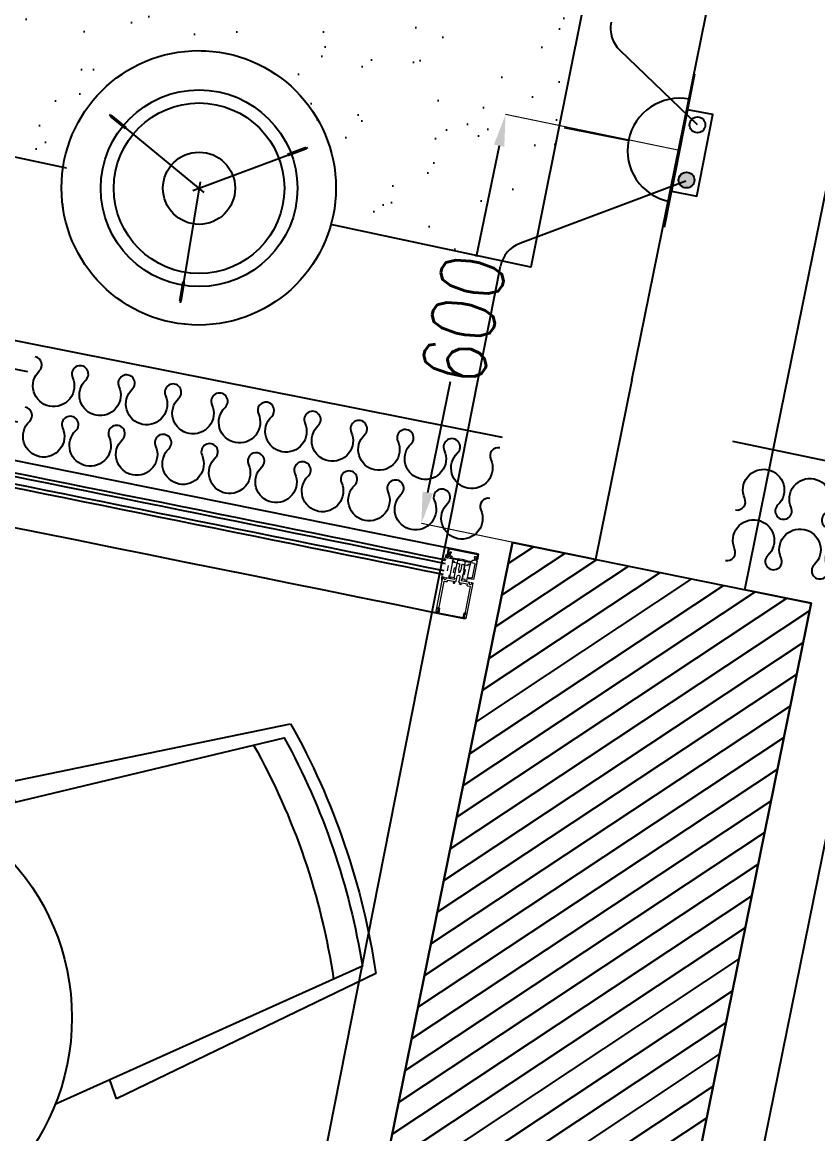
# Model space of a CAD drawing. Extents: x -678889171 to 586587, y -792238163 to 335485.
# Drawn here: x 60003 to 61307, y 21717 to 23540 of the extents above; entities that cross this region are included whole.
import ezdxf
from ezdxf.xclip import XClip

# ---------------------------------------------------------------- set-up
doc = ezdxf.new("R2010")
doc.units = 0
doc.header["$MEASUREMENT"] = 0
doc.header["$XCLIPFRAME"] = 2
doc.set_wipeout_variables(frame=1)
doc.layers.get('0').update_dxf_attribs({"color": 8})
doc.layers.get('Defpoints').update_dxf_attribs({"color": 252})
for name, color, linetype in [('1', 8, 'Continuous'), ('9TH-FURN$0$A-SITE-PATT', 252, 'Continuous'), ('9TH-FURN$0$XR-A-TYP-7-8-9-10$0$I-CLNG', 252, 'Continuous'), ('9TH-FURN$0$XR-A-TYP-7-8-9-10$0$TYPICAL TYPES$0$I-CLNG', 252, 'Continuous'), ('E-POW-BLOCK', 4, 'Continuous'), ('XR-A-9TH-FLOOR$0$A-SITE-PATT', 252, 'Continuous'), ('XR-A-9TH-FLOOR$0$A-WALL', 252, 'Continuous'), ('XR-A-col-910$0$A-COLS', 252, 'Continuous'), ('XR-A-col-910$0$A-COLS-PATT', 252, 'Continuous'), ('XR-A-TYP 00(OUTER)$0$A-GLAZ', 252, 'Continuous'), ('XR-A-TYP 00(OUTER)$0$A-SITE-PATT', 252, 'Continuous'), ('XR-A-TYP-4TH TO 10TH (OUTER)$0$A-DIM-IN', 252, 'Continuous'), ('XR-A-TYP.furn$0$A-SITE-PATT', 252, 'Continuous'), ('XR-A-TYP.furn$0$XR-A-TYP-2-3-5-6-7-9$0$I-CLNG', 252, 'Continuous'), ('XR-A-TYP.furn$0$XR-A-TYP-2-3-5-6-7-9$0$I-EQPM', 252, 'Continuous'), ('XR-A-TYP.furn$0$XR-A-TYP-2-3-5-6-7-9$0$I-FURN', 252, 'Continuous'), ('XR-A-TYP.furn$0$XR-A-TYP-2-3-5-6-7-9$0$I-FURN-CHAR', 252, 'Continuous'), ('XR-A-TYP.furn$0$XR-A-TYP-2-3-5-6-7-9$0$I-FURN-FLOR', 252, 'Continuous'), ('XR-A-TYP.furn$0$XR-A-TYP-2-3-5-6-7-9$0$I-FURN-PATT', 252, 'Continuous'), ('XR-A-TYP.furn$0$XR-A-TYP-2-3-5-6-7-9$0$I-WIPEOUT', 252, 'Continuous'), ('XR-A-TYP.furn$0$XR-A-TYP-2-3-5-6-7-9$0$XREF_3BR$0$I-FURN', 252, 'Continuous'), ('XR-Typ27 7th to11Th$0$XR-A-TYP-2-3-5-6-7-9$0$A-WALL', 252, 'Continuous')]:
    doc.layers.add(name, color=color, linetype=linetype)
doc.layers.add('XR-A-col-910$0$MOD-COL', color=252, linetype='Continuous', lineweight=50)
doc.layers.add('XR-A-TYP 00(OUTER)$0$Main entrance$0$A-ELEV-GLAZ', color=252, linetype='Continuous', lineweight=20)
doc.styles.add('Work$0$E-M.MODUL', font='romans.shx', dxfattribs={"width": 0.8})
doc.dimstyles.new('Work$0$S-DIM', dxfattribs={"dimscale": 500, "dimtxt": 0.2065, "dimasz": 0.104, "dimexe": 0, "dimexo": 0, "dimgap": 0, "dimtad": 0, "dimdec": 0, "dimzin": 0, "dimdsep": 46, "dimtxsty": 'Work$0$E-M.MODUL', "dimcen": 0.25, "dimclrd": 5, "dimclre": 5, "dimclrt": 1, "dimadec": 0, "dimazin": 0, "dimtfac": 1, "dimtdec": 0, "dimtofl": 0, "dimtmove": 0, "dimatfit": 3, "dimfxl": 1, "dimtolj": 1, "dimtzin": 0, "dimlwe": 13, "dimarcsym": 0})

# ---------------------------------------------------------------- blocks, each defined once
blk = doc.blocks.new('SO1')
at = {"layer": 'E-POW-BLOCK'}
h = blk.add_hatch(color=3, dxfattribs=at)
h.dxf.hatch_style = 1
edge = h.paths.add_edge_path()
edge.add_arc((-0.1064, -0.0481), 0.0303, 0, 360)
at = {"layer": 'E-POW-BLOCK', "color": 3}
for p, q in [((0, 0.2), (0, 0.45)), ((-0.3, 0), (0.3, 0))]:
    blk.add_line(p, q, dxfattribs=at)
blk.add_lwpolyline([(0.1593, 0), (-0.1593, 0), (-0.1593, -0.0988), (0.1593, -0.0988)], close=True, dxfattribs=at)
for centre in [(-0.1064, -0.0481), (0.1096, -0.0481)]:
    blk.add_circle(centre, 0.0303, dxfattribs=at)
blk.add_arc((0, 0), 0.2, 0, 180, dxfattribs=at)
blk = doc.blocks.new('*D3252')
at = {"layer": '1', "color": 5, "lineweight": 13, "transparency": 16777216}
for p, q in [((61080.9, 23329.3), (60795.5, 23388)), ((60942.9, 22658.6), (60657.5, 22717.4))]:
    blk.add_line(p, q, dxfattribs=at)
at = {"layer": '1', "color": 5, "lineweight": -2, "transparency": 16777216}
for p, q in [((60785, 23337.1), (60747.5, 23154.8)), ((60668, 22768.3), (60705.5, 22950.6))]:
    blk.add_line(p, q, dxfattribs=at)
at = {"layer": '1', "color": 5, "transparency": 16777216}
for points in [[(60776.5, 23338.9), (60793.5, 23335.4), (60795.5, 23388)], [(60659.5, 22770.1), (60676.4, 22766.6), (60657.5, 22717.4)]]:
    blk.add_solid(points, dxfattribs=at)
at = {"layer": 'Defpoints', "color": 0, "transparency": 16777216}
for p in [(61080.9, 23329.3), (60657.5, 22717.4), (60942.9, 22658.6)]:
    blk.add_point(p, dxfattribs=at)
at = {"layer": '1', "color": 1, "transparency": 16777216, "insert": (60726.5, 23052.7), "char_height": 103.25, "attachment_point": 5, "rotation": 78.3715, "style": 'Work$0$E-M.MODUL'}
blk.add_mtext('\\A1;600', dxfattribs=at)
blk = doc.blocks.new('9TH-FURN$0$XR-A-TYP-7-8-9-10$0$XREF_1BR$0$05BDRAPE')
for points in [[(-500, 0, 0.608416), (-485.7, 27.6, -0.608416), (-450, 96.6, -0.608416), (-414.3, 27.7, 1.932003), (-385.7, 27.7, -0.608416), (-350, 96.6, -0.608416), (-314.3, 27.7, 1.932003), (-285.7, 27.7, -0.608416), (-250, 96.6, -0.608416), (-214.3, 27.7, 1.932003), (-185.7, 27.7, -0.608416), (-150, 96.6, -0.608416), (-114.3, 27.7, 1.932003), (-85.7, 27.7, -0.608416), (-50, 96.6, -0.608416), (-14.3, 27.7, 0.608436), (0, 0, -0.608416)], [(0, 0, 0.608416), (14.3, 27.7, -0.608416), (50, 96.6, -0.608416), (85.7, 27.7, 1.932003), (114.3, 27.7, -0.608416), (150, 96.6, -0.608416), (185.7, 27.7, 1.932003), (214.3, 27.7, -0.608416), (250, 96.6, -0.608416), (285.7, 27.7, 1.932003), (314.3, 27.7, -0.608416), (350, 96.6, -0.608416), (385.7, 27.7, 1.932003), (414.3, 27.7, -0.608416), (450, 96.6, -0.608416), (485.7, 27.7, 0.608436), (500, 0, -0.608416)]]:
    blk.add_lwpolyline(points, format="xyb")
blk = doc.blocks.new('9TH-FURN$0$XR-A-TYP-7-8-9-10$0$XREF_1BR$0$GUEST T1')
blk.add_line((-974.1, -13.6), (-1214.4, -13.6))
for centre, start, end in [((-1258, 72.1), 296.9731, 333.1823), ((-1258, -99.3), 26.8177, 63.0269)]:
    blk.add_arc(centre, 96.2, start, end)
at = {"xscale": -0.9651072330830278, "yscale": 0.9651072330830278, "zscale": 0.9651072330830278}
blk.add_blockref('9TH-FURN$0$XR-A-TYP-7-8-9-10$0$XREF_1BR$0$05BDRAPE', (-482.6, -46.6), dxfattribs=at)
blk = doc.blocks.new('9TH-FURN$0$XR-A-TYP-7-8-9-10$0$XREF_1BR$0$GS-1')
at = {"color": 8, "xscale": -0.8044866682359963, "yscale": 0.8044866682359963, "zscale": 0.8044866682359963, "rotation": 90}
for p in [(-31.1, 38.2), (53.3, 38.2)]:
    blk.add_blockref('9TH-FURN$0$XR-A-TYP-7-8-9-10$0$XREF_1BR$0$GUEST T1', p, dxfattribs=at)
blk = doc.blocks.new('*U1548')
at = {"layer": 'XR-A-col-910$0$A-COLS-PATT'}
h = blk.add_hatch(dxfattribs=at)
h.set_pattern_fill('ANSI31', color=256, scale=300)
h.set_pattern_definition([(45, (0, -1000), (-26.516504, 26.516504), [])])
h.paths.add_polyline_path([(-15833.5, 85098.8), (-15333.5, 85098.8), (-15333.5, 83798.8), (-15833.5, 83798.8)])
at = {"layer": 'XR-A-col-910$0$A-COLS'}
blk.add_lwpolyline([(-15833.5, 85098.8), (-15333.5, 85098.8), (-15333.5, 83798.8), (-15833.5, 83798.8)], close=True, dxfattribs=at)
blk = doc.blocks.new('XR-A-col-910')
at = {"layer": 'XR-A-col-910$0$MOD-COL', "rotation": 348.5236005268782}
blk.add_blockref('*U1548', (62192.4, -77383.5), dxfattribs=at)
blk = doc.blocks.new('XR-A-TYP 00(OUTER)$0$m')
at = {"layer": 'XR-A-TYP 00(OUTER)$0$Main entrance$0$A-ELEV-GLAZ'}
for p, q in [((12664.2, 190975.7, 0), (12663.8, 190966.3, 0)), ((12664.2, 190975.7, 0), (12663.8, 190966.3, 0)), ((12714.1, 190973.9, 0), (12664.2, 190975.7, 0)), ((12665.3, 190964.8, 0), (12664.4, 190964.8, 0)), ((12665.3, 190964.8, 0), (12664.4, 190964.8, 0)), ((12664.9, 190966.7, 0), (12665.2, 190974.4, 0)), ((12665.5, 190966.6, 0), (12664.9, 190966.7, 0)), ((12665.1, 190965, 0), (12665.5, 190965, 0)), ((12665.2, 190974.4, 0), (12713, 190972.7, 0)), ((12668, 190970.6, 0), (12665.7, 190966.8, 0)), ((12668, 190964.7, 0), (12668.1, 190967.5, 0)), ((12668.1, 190967.5, 0), (12669.5, 190969.7, 0)), ((12708.4, 190968.3, 0), (12709.6, 190966, 0)), ((12709.6, 190966, 0), (12709.5, 190963.2, 0)), ((12712, 190965.1, 0), (12709.9, 190969.1, 0)), ((12712.8, 190965, 0), (12712.1, 190965, 0)), ((12713, 190972.7, 0), (12712.8, 190965, 0)), ((12713.8, 190964.5, 0), (12714.1, 190973.9, 0)), ((12663.8, 190964.2, 0), (12662.7, 190933.4, 0)), ((12663.8, 190964.2, 0), (12663.6, 190960.2, 0)), ((12664.9, 190936.7, 0), (12665.7, 190958.5, 0)), ((12667, 190959.7, 0), (12683.8, 190959.1, 0)), ((12670.4, 190964.6, 0), (12668, 190964.7, 0)), ((12671.6, 190961.6, 0), (12671.6, 190963.3, 0)), ((12681.8, 190961.3, 0), (12671.6, 190961.6, 0)), ((12674, 190955.5, 0), (12673.1, 190929, 0)), ((12673.7, 190959.4, 0), (12673.6, 190954.2, 0)), ((12676.6, 190954.1, 0), (12676.7, 190955.4, 0)), ((12681.8, 190953.9, 0), (12676.6, 190954.1, 0)), ((12681.8, 190953.9, 0), (12680.9, 190929.2, 0)), ((12681.5, 190945.9, 0), (12681.8, 190953.9, 0)), ((12682.3, 190961.8, 0), (12681.8, 190961.3, 0)), ((12681.8, 190953.9, 0), (12682, 190959.2, 0)), ((12682.6, 190953.8, 0), (12681.8, 190953.9, 0)), ((12683.1, 190953.8, 0), (12681.8, 190953.9, 0)), ((12683.3, 190959.1, 0), (12682, 190959.2, 0)), ((12688.4, 190961.6, 0), (12682.3, 190961.8, 0)), ((12683, 190954.1, 0), (12682.6, 190953.8, 0)), ((12683.3, 190953.8, 0), (12683, 190954.1, 0)), ((12684.8, 190953.8, 0), (12683.3, 190953.8, 0)), ((12683.8, 190959.1, 0), (12684.1, 190958.8, 0)), ((12684.1, 190958.8, 0), (12684.5, 190959.1, 0)), ((12684.5, 190959.1, 0), (12692.7, 190958.8, 0)), ((12685.1, 190954.1, 0), (12684.8, 190953.8, 0)), ((12685.4, 190953.7, 0), (12685.1, 190954.1, 0)), ((12686.3, 190953.7, 0), (12685.4, 190953.7, 0)), ((12685.8, 190959, 0), (12685.9, 190961.7, 0)), ((12686, 190944.6, 0), (12686.3, 190953.7, 0)), ((12688.7, 190961.2, 0), (12688.4, 190961.6, 0)), ((12689, 190961.6, 0), (12688.7, 190961.2, 0)), ((12695, 190961.3, 0), (12689, 190961.6, 0)), ((12690.5, 190953.6, 0), (12690.2, 190944.5, 0)), ((12691.4, 190953.5, 0), (12690.5, 190953.6, 0)), ((12691.4, 190958.8, 0), (12691.5, 190961.5, 0)), ((12691.7, 190953.8, 0), (12691.4, 190953.5, 0)), ((12692, 190953.5, 0), (12691.7, 190953.8, 0)), ((12693.5, 190953.4, 0), (12692, 190953.5, 0)), ((12692.7, 190958.8, 0), (12693, 190958.4, 0)), ((12693, 190958.4, 0), (12693.3, 190958.8, 0)), ((12693.3, 190958.8, 0), (12708.1, 190958.2, 0)), ((12693.9, 190953.8, 0), (12693.5, 190953.4, 0)), ((12695, 190953.4, 0), (12693.7, 190953.4, 0)), ((12695.2, 190958.7, 0), (12693.9, 190958.7, 0)), ((12694.2, 190953.4, 0), (12693.9, 190953.8, 0)), ((12694.1, 190928.8, 0), (12695, 190953.4, 0)), ((12695, 190953.4, 0), (12694.2, 190953.4, 0)), ((12694.7, 190945.5, 0), (12695, 190953.4, 0)), ((12695.5, 190960.8, 0), (12695, 190961.3, 0)), ((12695.2, 190958.7, 0), (12695, 190953.4, 0)), ((12695, 190953.4, 0), (12700.2, 190953.2, 0)), ((12705.7, 190960.4, 0), (12695.5, 190960.8, 0)), ((12700.2, 190953.2, 0), (12700.2, 190954.5, 0)), ((12702.9, 190954.4, 0), (12701.9, 190928, 0)), ((12703.4, 190958.4, 0), (12703.2, 190953.1, 0)), ((12705.8, 190962, 0), (12705.7, 190960.4, 0)), ((12709.5, 190963.2, 0), (12707.1, 190963.3, 0)), ((12707.4, 190937.8, 0), (12707.7, 190946.9, 0)), ((12707.8, 190960.1, 0), (12707.9, 190960.4, 0)), ((12708.9, 190961.4, 0), (12710.8, 190961.3, 0)), ((12711.4, 190958.1, 0), (12713.1, 190958, 0)), ((12711.8, 190960.2, 0), (12711.8, 190960, 0)), ((12712.1, 190963.3, 0), (12712.5, 190963.3, 0)), ((12713.1, 190963, 0), (12712.3, 190963.1, 0)), ((12713.6, 190958.5, 0), (12713.7, 190962.4, 0)), ((12716.3, 190952.6, 0), (12715.1, 190964.1, 0)), ((12662.7, 190933.4, 0), (12670.5, 190933.1, 0)), ((12670.6, 190935.2, 0), (12666.1, 190935.4, 0)), ((12671.1, 190933.7, 0), (12671.2, 190934.5, 0)), ((12675.7, 190928.9, 0), (12675.8, 190930.3, 0)), ((12675.8, 190930.3, 0), (12680.9, 190930.1, 0)), ((12678.6, 190938.1, 0), (12678.9, 190946, 0)), ((12681.2, 190938, 0), (12678.6, 190938.1, 0)), ((12678.9, 190946, 0), (12681.5, 190945.9, 0)), ((12680.9, 190930.1, 0), (12681.2, 190938, 0)), ((12681.1, 190929, 0), (12682, 190929, 0)), ((12682.2, 190928.8, 0), (12682.1, 190927.6, 0)), ((12685.5, 190933, 0), (12685.3, 190924.9, 0)), ((12687, 190940, 0), (12686, 190944.6, 0)), ((12690.2, 190944.5, 0), (12688.8, 190939.9, 0)), ((12689.5, 190924.8, 0), (12689.8, 190932.8, 0)), ((12692.8, 190927.2, 0), (12692.9, 190928.4, 0)), ((12693.1, 190928.6, 0), (12693.9, 190928.6, 0)), ((12694.2, 190929.6, 0), (12694.5, 190937.5, 0)), ((12699.3, 190929.4, 0), (12694.2, 190929.6, 0)), ((12694.5, 190937.5, 0), (12697.1, 190937.4, 0)), ((12697.4, 190945.4, 0), (12694.7, 190945.5, 0)), ((12697.1, 190937.4, 0), (12697.4, 190945.4, 0)), ((12699.3, 190928.1, 0), (12699.3, 190929.4, 0)), ((12702.3, 190926.7, 0), (12702.5, 190932, 0)), ((12715.5, 190931.5, 0), (12713.5, 190920.1, 0)), ((12662.5, 190927.7, 0), (12660.3, 190868.4)), ((12662.5, 190927.7, 0), (12660.3, 190868.4)), ((12664.6, 190928, 0), (12662.9, 190928.1, 0)), ((12665.5, 190921.1, 0), (12664, 190878.4)), ((12664.2, 190925.9, 0), (12664.2, 190926.1, 0)), ((12667.1, 190924.7, 0), (12665.2, 190924.8, 0)), ((12670.4, 190921.3, 0), (12666, 190921.5, 0)), ((12675.4, 190927.6, 0), (12667.9, 190927.9, 0)), ((12668.2, 190926, 0), (12668.2, 190925.8, 0)), ((12670.9, 190924.2, 0), (12670.8, 190921.7, 0)), ((12680.7, 190923.8, 0), (12670.9, 190924.2, 0)), ((12675.7, 190927.3, 0), (12675.4, 190927.6, 0)), ((12676, 190927.6, 0), (12675.7, 190927.3, 0)), ((12681.9, 190927.4, 0), (12676, 190927.6, 0)), ((12680.6, 190921.4, 0), (12680.7, 190923.8, 0)), ((12682.7, 190920.9, 0), (12681, 190920.9, 0)), ((12683.9, 190923.7, 0), (12683.2, 190923.7, 0)), ((12683.2, 190923.7, 0), (12683.2, 190921.3, 0)), ((12691.4, 190923.4, 0), (12690.7, 190923.5, 0)), ((12691.3, 190921, 0), (12691.4, 190923.4, 0)), ((12693.4, 190920.5, 0), (12691.7, 190920.6, 0)), ((12698.9, 190926.8, 0), (12693, 190927, 0)), ((12703.7, 190923, 0), (12693.9, 190923.3, 0)), ((12693.9, 190923.3, 0), (12693.9, 190920.9, 0)), ((12699.2, 190926.5, 0), (12698.9, 190926.8, 0)), ((12699.5, 190926.8, 0), (12699.2, 190926.5, 0)), ((12707, 190926.5, 0), (12699.5, 190926.8, 0)), ((12703.7, 190920.6, 0), (12703.7, 190923, 0)), ((12708.5, 190920, 0), (12704.1, 190920.1, 0)), ((12706.6, 190924.4, 0), (12706.6, 190924.6, 0)), ((12707.4, 190876.8), (12708.9, 190919.5, 0)), ((12709.5, 190923.2, 0), (12707.6, 190923.3, 0)), ((12712, 190926.3, 0), (12710.3, 190926.4, 0)), ((12710.3, 190866.6), (12712.4, 190925.9, 0)), ((12710.6, 190924.5, 0), (12710.5, 190924.2, 0)), ((12661.9, 190869.3), (12663.9, 190874.2)), ((12662.4, 190876.9), (12664, 190878.4)), ((12662.4, 190874.9), (12662.4, 190876.9)), ((12663.9, 190874.2), (12663, 190874.3)), ((12707.4, 190876.8), (12708.8, 190875.3)), ((12708.8, 190875.3), (12708.7, 190873.3)), ((12660.7, 190868.2), (12661.9, 190869.3)), ((12708.1, 190872.7), (12707.2, 190872.7)), ((12707.2, 190872.7), (12708.9, 190867.7)), ((12708.9, 190867.7), (12709.9, 190866.5))]:
    blk.add_line(p, q, dxfattribs=at)
at = {"layer": 'XR-A-TYP 00(OUTER)$0$Main entrance$0$A-ELEV-GLAZ', "elevation": 0}
blk.add_lwpolyline([(12709.6, 190866, 0.668179), (12709.8, 190866.3), (12708.1, 190868.2), (12707.1, 190868.2), (12707.2, 190872.7), (12707.9, 190872.7), (12706.6, 190875.1, 0.767327), (12706, 190875), (12705.7, 190867.4), (12665, 190868.9), (12665.2, 190876.4, 0.767327), (12664.7, 190876.6), (12663.2, 190874.3), (12663.9, 190874.2), (12663.7, 190869.7), (12662.7, 190869.8), (12660.8, 190868.1, 0.668179), (12661, 190867.7)], format="xyb", close=True, dxfattribs=at)
at = {"layer": 'XR-A-TYP 00(OUTER)$0$Main entrance$0$A-ELEV-GLAZ'}
for centre, radius, start, end in [((12665.1, 190966.2, 0), 1.27, 177.9564, 267.9564), ((12664.4, 190964.1, 0), 0.635, 87.9564, 177.9564), ((12664.4, 190964.1, 0), 0.635, 87.9564, 177.9564), ((12665.3, 190965.8, 0), 1.06, 267.9564, 69.2935), ((12665.5, 190965.8, 0), 0.847, 267.9564, 87.9564), ((12668.8, 190970.1, 0), 0.847, 327.9564, 147.9564), ((12709.2, 190968.7, 0), 0.847, 27.9564, 207.9564), ((12712.3, 190964.1, 0), 1.06, 106.6194, 267.9564), ((12712.1, 190964.1, 0), 0.847, 87.9564, 267.9564), ((12666.9, 190958.4, 0), 1.27, 87.9564, 177.9564), ((12670.4, 190963.3, 0), 1.27, 357.9564, 87.9564), ((12675.4, 190955.4, 0), 1.32, 357.9564, 177.9564), ((12701.5, 190954.5, 0), 1.32, 357.9564, 177.9564), ((12707.1, 190962, 0), 1.27, 87.9564, 177.9564), ((12709.7, 190960.1, 0), 1.91, 177.9564, 223.1461), ((12708.9, 190960.3, 0), 1.06, 87.9564, 177.9564), ((12708.1, 190958.5, 0), 0.318, 267.9564, 43.1461), ((12710.8, 190960.2, 0), 1.06, 357.9564, 87.9564), ((12711.4, 190958.4, 0), 0.318, 132.7668, 267.9564), ((12709.9, 190960.1, 0), 1.91, 312.7668, 357.9564), ((12712.5, 190964.5, 0), 1.27, 267.9564, 357.9564), ((12713.1, 190962.4, 0), 0.635, 357.9564, 87.9564), ((12713.2, 190958.5, 0), 0.423, 267.9564, 357.9564), ((12666.2, 190936.6, 0), 1.27, 177.9564, 267.9564), ((12670.5, 190933.7, 0), 0.635, 267.9564, 357.9564), ((12670.5, 190934.6, 0), 0.635, 357.9564, 87.9564), ((12674.4, 190929, 0), 1.32, 177.9564, 357.9564), ((12681.1, 190929.2, 0), 0.212, 177.9564, 267.9564), ((12681.9, 190928.8, 0), 0.212, 357.9564, 87.9564), ((12687.7, 190932.9, 0), 2.12, 357.9564, 177.9564), ((12687.9, 190940.2, 0), 0.911, 192.9564, 342.9564), ((12693.1, 190928.4, 0), 0.212, 87.9564, 177.9564), ((12693.9, 190928.8, 0), 0.212, 267.9564, 357.9564), ((12662.9, 190927.6, 0), 0.423, 87.9564, 177.9564), ((12666.1, 190926.1, 0), 1.91, 132.7668, 177.9564), ((12665.3, 190925.9, 0), 1.06, 177.9564, 267.9564), ((12664.6, 190927.7, 0), 0.318, 312.7668, 87.9564), ((12665.9, 190921.1, 0), 0.423, 87.9564, 177.9564), ((12667.1, 190925.8, 0), 1.06, 267.9564, 357.9564), ((12667.9, 190927.6, 0), 0.318, 87.9564, 223.1461), ((12666.3, 190926, 0), 1.91, 357.9564, 43.1461), ((12670.4, 190921.7, 0), 0.423, 267.9564, 357.9564), ((12681, 190921.4, 0), 0.423, 177.9564, 267.9564), ((12681.9, 190927.6, 0), 0.212, 267.9564, 357.9564), ((12682.7, 190921.3, 0), 0.423, 267.9564, 357.9564), ((12684, 190925, 0), 1.27, 267.9564, 357.9564), ((12690.8, 190924.7, 0), 1.27, 177.9564, 267.9564), ((12691.7, 190921, 0), 0.423, 177.9564, 267.9564), ((12693, 190927.2, 0), 0.212, 177.9564, 267.9564), ((12693.4, 190920.9, 0), 0.423, 267.9564, 357.9564), ((12700.6, 190928, 0), 1.32, 177.9564, 357.9564), ((12704.1, 190920.5, 0), 0.423, 177.9564, 267.9564), ((12708.5, 190924.5, 0), 1.91, 132.7668, 177.9564), ((12707.6, 190924.4, 0), 1.06, 177.9564, 267.9564), ((12707, 190926.2, 0), 0.318, 312.7668, 87.9564), ((12708.5, 190919.5, 0), 0.423, 357.9564, 87.9564), ((12709.5, 190924.3, 0), 1.06, 267.9564, 357.9564), ((12710.3, 190926.1, 0), 0.318, 87.9564, 223.1461), ((12708.6, 190924.5, 0), 1.91, 357.9564, 43.1461), ((12712, 190925.9, 0), 0.423, 357.9564, 87.9564), ((12663, 190874.9), 0.635, 177.9564, 267.9564), ((12660.6, 190868.4), 0.211, 177.9564, 312.9564), ((12708.1, 190873.3), 0.635, 267.9564, 357.9564), ((12710.1, 190866.6), 0.211, 222.9564, 357.9564)]:
    blk.add_arc(centre, radius, start, end, dxfattribs=at)
blk = doc.blocks.new('XR-A-TYP 00(OUTER)')
at = {"layer": 'XR-A-TYP 00(OUTER)$0$A-GLAZ'}
for centre, radius, start, end in [((-52725.4, -564106.6), 584925.3, 78.5338325, 78.9148392), ((-52633.9, -563655.2), 584356.6, 78.5338306, 78.9046339), ((-52725.4, -564106.6), 584905.3, 78.5387183, 78.6381612), ((-52725.4, -564106.6), 584887.3, 78.5387076, 78.6381447), ((-52725.4, -564106.6), 584899.3, 78.5387147, 78.6381557), ((-52725.4, -564106.6), 584881.3, 78.5387042, 78.6381392)]:
    blk.add_arc(centre, radius, start, end, dxfattribs=at)
at = {"layer": 'XR-A-TYP 00(OUTER)$0$A-SITE-PATT', "xscale": -0.9999999999999992, "rotation": 346.8405839265162}
blk.add_blockref('XR-A-TYP 00(OUTER)$0$m', (32405.3, -179699), dxfattribs=at)
blk = doc.blocks.new('XR-A-TYP-4TH TO 10TH (OUTER)')
at = {"layer": 'XR-A-TYP-4TH TO 10TH (OUTER)$0$A-DIM-IN'}
ref = blk.add_blockref('XR-A-TYP 00(OUTER)', (0, 0), dxfattribs=at)
XClip(ref).set_block_clipping_path([(19908.0302680896, -24395.0039034439), (141486.3941120692, 77630.6383366612)])
blk = doc.blocks.new('XR-Typ27 7th to11Th')
at = {"layer": 'XR-Typ27 7th to11Th$0$XR-A-TYP-2-3-5-6-7-9$0$A-WALL'}
for p, q in [((63803, 9430.5), (64990.8, 15281.2)), ((64048, 9380.8), (65235.8, 15231.4))]:
    blk.add_line(p, q, dxfattribs=at)
blk = doc.blocks.new('XR-A-TYP.furn$0$XR-A-TYP-2-3-5-6-7-9$0$XREF_1BR$0$05BDRAPE')
for points in [[(-500, 0, 0.608416), (-485.7, 27.6, -0.608416), (-450, 96.6, -0.608416), (-414.3, 27.7, 1.932003), (-385.7, 27.7, -0.608416), (-350, 96.6, -0.608416), (-314.3, 27.7, 1.932003), (-285.7, 27.7, -0.608416), (-250, 96.6, -0.608416), (-214.3, 27.7, 1.932003), (-185.7, 27.7, -0.608416), (-150, 96.6, -0.608416), (-114.3, 27.7, 1.932003), (-85.7, 27.7, -0.608416), (-50, 96.6, -0.608416), (-14.3, 27.7, 0.608436), (0, 0, -0.608416)], [(0, 0, 0.608416), (14.3, 27.7, -0.608416), (50, 96.6, -0.608416), (85.7, 27.7, 1.932003), (114.3, 27.7, -0.608416), (150, 96.6, -0.608416), (185.7, 27.7, 1.932003), (214.3, 27.7, -0.608416), (250, 96.6, -0.608416), (285.7, 27.7, 1.932003), (314.3, 27.7, -0.608416), (350, 96.6, -0.608416), (385.7, 27.7, 1.932003), (414.3, 27.7, -0.608416), (450, 96.6, -0.608416), (485.7, 27.7, 0.608436), (500, 0, -0.608416)]]:
    blk.add_lwpolyline(points, format="xyb")
blk = doc.blocks.new('XR-A-TYP.furn$0$XR-A-TYP-2-3-5-6-7-9$0$XREF_1BR$0$GUEST T1')
blk.add_line((-974.1, -13.6), (-1214.4, -13.6))
for centre, start, end in [((-1258, 72.1), 296.9731, 333.1823), ((-1258, -99.3), 26.8177, 63.0269)]:
    blk.add_arc(centre, 96.2, start, end)
at = {"xscale": -0.9651072330830278, "yscale": 0.9651072330830278, "zscale": 0.9651072330830278}
blk.add_blockref('XR-A-TYP.furn$0$XR-A-TYP-2-3-5-6-7-9$0$XREF_1BR$0$05BDRAPE', (-482.6, -46.6), dxfattribs=at)
blk = doc.blocks.new('XR-A-TYP.furn$0$XR-A-TYP-2-3-5-6-7-9$0$XREF_1BR$0$GS-1')
at = {"xscale": -0.8044866682359963, "yscale": 0.8044866682359963, "zscale": 0.8044866682359963, "rotation": 90}
for p in [(-31.1, 38.2), (53.3, 38.2)]:
    blk.add_blockref('XR-A-TYP.furn$0$XR-A-TYP-2-3-5-6-7-9$0$XREF_1BR$0$GUEST T1', p, dxfattribs=at)
blk = doc.blocks.new('XR-A-TYP.furn$0$XR-A-TYP-2-3-5-6-7-9$0$ch14')
for p, q in [((-216.5, 568.7), (-273.5, 99.7)), ((275.5, 99.7), (216.5, 568.7)), ((-273.5, 99.7), (-240.6, 99.7)), ((-240.6, 99.7), (-250, 0)), ((250, 0), (240.6, 99.7)), ((240.6, 99.7), (275.5, 99.7)), ((-250, 0), (250, 0))]:
    blk.add_line(p, q)
blk.add_lwpolyline([(240.6, 99.7), (198, 551.6, 0.085131), (-198, 551.6), (-240.6, 99.7)], format="xyb")
for radius, start, end in [(1191.6, 79.5305, 100.4695), (1121.6, 79.5773, 100.4227)]:
    blk.add_arc((0, -603.1), radius, start, end)
blk = doc.blocks.new('XR-A-TYP.furn$0$XR-A-TYP-2-3-5-6-7-9$0$A$C00AC6B19')
blk.add_wipeout([(30.03, 172.4), (64.59, 162.21), (64.59, 162.21), (91.39, 149.24), (91.39, 149.24), (123.02, 124.46), (141.24, 103.33), (158.24, 74.74), (166.52, 53.82), (174.23, 16.37), (174.66, -10.94), (171.17, -36.42), (166.32, -54.43), (160.69, -69.3), (152.85, -85.21), (152.85, -85.21), (139.26, -105.98), (116.06, -130.98), (98.74, -144.49), (64.05, -162.86), (38.6, -170.69), (22.52, -173.55), (-3.72, -174.96), (-21.24, -173.71), (-36.42, -171.17), (-67.55, -161.44), (-94.09, -147.55), (-119.91, -127.46), (-141.36, -103.17), (-157.24, -76.82), (-168.19, -48.34), (-173.63, -21.85), (-174.64, 11.22), (-174.64, 11.22), (-167.09, 52.03), (-156.2, 78.9), (-142.67, 101.34), (-117.04, 130.1), (-98.66, 144.54), (-73.61, 158.76), (-45.84, 168.89), (-1.76, 174.99), (36.42, 171.17)]).dxf.layer = 'XR-A-TYP.furn$0$XR-A-TYP-2-3-5-6-7-9$0$I-WIPEOUT'
blk.add_circle((0, 0), 175)
blk = doc.blocks.new('XR-A-TYP.furn$0$XR-A-TYP-2-3-5-6-7-9$0$XREF_3BR$0$456EW45E4T6')
blk.add_wipeout([(9567.8, 3239.2), (9355.8, 3211.4), (9205, 3114.4), (9102.5, 2962.8), (9068.8, 2791.9), (9096.1, 2637.7), (9163, 2516.4), (9242.2, 2436.9), (9380.3, 2363.7), (9518.8, 2341.9), (9718.9, 2388.8), (9883.6, 2528.4), (9943, 2641.7), (9966.9, 2750.7), (9963.6, 2860), (9909.7, 3014.8), (9857.5, 3088.2), (9791.4, 3150), (9696.8, 3205.2)]).dxf.layer = 'XR-A-TYP.furn$0$XR-A-TYP-2-3-5-6-7-9$0$I-WIPEOUT'
blk.add_circle((9518.8, 2791.9), 450)
blk = doc.blocks.new('XR-A-TYP.furn$0$XR-A-TYP-2-3-5-6-7-9$0$1X-LAMP1')
blk.add_wipeout([(1, 0), (0.992, -0.125), (0.969, -0.249), (0.93, -0.368), (0.876, -0.482), (0.809, -0.588), (0.729, -0.685), (0.637, -0.771), (0.536, -0.844), (0.426, -0.905), (0.309, -0.951), (0.187, -0.982), (0.063, -0.998), (-0.063, -0.998), (-0.187, -0.982), (-0.309, -0.951), (-0.426, -0.905), (-0.536, -0.844), (-0.637, -0.771), (-0.729, -0.685), (-0.809, -0.588), (-0.876, -0.482), (-0.93, -0.368), (-0.969, -0.249), (-0.992, -0.125), (-1, 0), (-0.992, 0.125), (-0.969, 0.249), (-0.93, 0.368), (-0.876, 0.482), (-0.809, 0.588), (-0.729, 0.685), (-0.637, 0.771), (-0.536, 0.844), (-0.426, 0.905), (-0.309, 0.951), (-0.187, 0.982), (-0.063, 0.998), (0.063, 0.998), (0.187, 0.982), (0.309, 0.951), (0.426, 0.905), (0.536, 0.844), (0.637, 0.771), (0.729, 0.685), (0.809, 0.588), (0.876, 0.482), (0.93, 0.368), (0.969, 0.249), (0.992, 0.125)]).dxf.layer = 'XR-A-TYP.furn$0$XR-A-TYP-2-3-5-6-7-9$0$I-WIPEOUT'
for radius in [1, 0.867, 0.867]:
    blk.add_circle((0, 0), radius)
at = {"layer": 'XR-A-TYP.furn$0$XR-A-TYP-2-3-5-6-7-9$0$I-EQPM'}
for p, q in [((0.033, -0.058), (-0.59, 1.022)), ((0.033, -0.058), (-0.59, 1.022)), ((0.033, 0.058), (-0.59, -1.022)), ((0.033, 0.058), (-0.59, -1.022)), ((-0.067, 0), (1.18, 0)), ((-0.067, 0), (1.18, 0))]:
    blk.add_line(p, q, dxfattribs=at)
at = {"layer": 'XR-A-TYP.furn$0$XR-A-TYP-2-3-5-6-7-9$0$I-EQPM', "const_width": 0.0333}
for points in [[(-0.481, 0.833), (-0.582, 1.009)], [(-0.481, 0.833), (-0.582, 1.009)], [(0.962, 0), (1.165, 0)], [(0.962, 0), (1.165, 0)], [(-0.481, -0.833), (-0.582, -1.009)], [(-0.481, -0.833), (-0.582, -1.009)]]:
    blk.add_lwpolyline(points, dxfattribs=at)
at = {"layer": 'XR-A-TYP.furn$0$XR-A-TYP-2-3-5-6-7-9$0$I-EQPM'}
blk.add_circle((0, 0), 0.367, dxfattribs=at)
blk.add_circle((0, 0), 0.367, dxfattribs=at)
blk = doc.blocks.new('XR-A-TYP.furn$0$XR-A-TYP-2-3-5-6-7-9')
at = {"layer": 'XR-A-TYP.furn$0$XR-A-TYP-2-3-5-6-7-9$0$I-FURN-PATT'}
h = blk.add_hatch(dxfattribs=at)
h.set_pattern_fill('AR-SAND', color=256, scale=3, angle=81.9245)
h.set_pattern_definition([(115.9089, (55372.73, 9458.84), (-144.7942, 24.7986), [0, -115.824, 0, -129.54, 0, -123.825]), (85.9089, (55372.73, 9458.84), (-183.5656, 175.3155), [0, -62.484, 0, -104.394, 0, -40.005]), (45.9089, (55353.9, 9367.02), (47.257, 232.545), [0, -38.1, 0, -137.16, 0, -179.07]), (35.9089, (55353.9, 9367.02), (-19.4893, 237.833), [0, -19.05, 0, -89.916, 0, -102.87])])
h.paths.add_polyline_path([(61466.1, 10079.3), (62104.5, 13262.5), (64282.8, 12827.2), (63637.3, 9615.6)])
at = {"layer": 'XR-A-TYP.furn$0$XR-A-TYP-2-3-5-6-7-9$0$I-CLNG'}
blk.add_lwpolyline([(63591, 9336.3), (59891.7, 10071.6)], dxfattribs=at)
at = {"layer": 'XR-A-TYP.furn$0$XR-A-TYP-2-3-5-6-7-9$0$I-FURN-FLOR', "elevation": 0}
blk.add_lwpolyline([(61466.1, 10079.3), (62104.5, 13262.5), (64282.8, 12827.2), (63637.3, 9615.6)], close=True, dxfattribs=at)
at = {"layer": 'XR-A-TYP.furn$0$XR-A-TYP-2-3-5-6-7-9$0$I-CLNG', "extrusion": (9.28471e-09, 4.67914e-08, 1), "rotation": 78.90445467956684}
blk.add_blockref('XR-A-TYP.furn$0$XR-A-TYP-2-3-5-6-7-9$0$XREF_1BR$0$GS-1', (63606.7, 9223, 0), dxfattribs=at)
at = {"layer": 'XR-A-TYP.furn$0$XR-A-TYP-2-3-5-6-7-9$0$I-FURN-CHAR', "xscale": -0.9999999999999989, "rotation": 288.8568709922752}
blk.add_blockref('XR-A-TYP.furn$0$XR-A-TYP-2-3-5-6-7-9$0$ch14', (62775.2, 8478.4), dxfattribs=at)
at = {"layer": 'XR-A-TYP.furn$0$XR-A-TYP-2-3-5-6-7-9$0$I-FURN', "xscale": 2.188000428559218, "yscale": 2.188000428559218, "zscale": 2.188000428559218, "rotation": 59.76975905387317}
blk.add_blockref('XR-A-TYP.furn$0$XR-A-TYP-2-3-5-6-7-9$0$A$C00AC6B19', (62502, 8385.1), dxfattribs=at)
blk.add_wipeout([(62880.1, 9819.1), (62870.3, 9712.7), (62900.9, 9628.4), (62963.5, 9561.7), (63043.2, 9526.4), (63121.4, 9522.6), (63187.9, 9541.9), (63235.4, 9571.8), (63286.3, 9631), (63312.3, 9696.1), (63311.5, 9798.9), (63261.6, 9894.6), (63212.9, 9936.1), (63162.4, 9959.8), (63108.8, 9970.3), (63027.3, 9961.1), (62985.7, 9943.7), (62948.3, 9918.3), (62911, 9878.3)]).translate(0, 0, 0).dxf.layer = 'XR-A-TYP.furn$0$XR-A-TYP-2-3-5-6-7-9$0$I-WIPEOUT'
at = {"layer": 'XR-A-TYP.furn$0$XR-A-TYP-2-3-5-6-7-9$0$XREF_3BR$0$I-FURN', "xscale": 0.4999999999999987, "yscale": 0.4999999999999987, "zscale": 0.4999999999999987, "rotation": 77.24165414183945}
blk.add_blockref('XR-A-TYP.furn$0$XR-A-TYP-2-3-5-6-7-9$0$XREF_3BR$0$456EW45E4T6', (63403.3, 4795.7, 0), dxfattribs=at)
at = {"layer": 'XR-A-TYP.furn$0$XR-A-TYP-2-3-5-6-7-9$0$I-EQPM', "xscale": 161.2800000000003, "yscale": 161.2800000000003, "zscale": 161.2800000000003, "rotation": 260.6052869590411}
blk.add_blockref('XR-A-TYP.furn$0$XR-A-TYP-2-3-5-6-7-9$0$1X-LAMP1', (63093.4, 9745.2, 0), dxfattribs=at)
blk = doc.blocks.new('XR-A-TYP.furn')
at = {"layer": 'XR-A-TYP.furn$0$A-SITE-PATT'}
blk.add_blockref('XR-A-TYP.furn$0$XR-A-TYP-2-3-5-6-7-9', (0, 0), dxfattribs=at)

msp = doc.modelspace()

# ---------------------------------------------------------------- linework, layer by layer
at = {"layer": '9TH-FURN$0$XR-A-TYP-7-8-9-10$0$TYPICAL TYPES$0$I-CLNG'}
msp.add_lwpolyline([(61167.9, 22852.4), (64870.6, 22080.6)], dxfattribs=at)

# ---------------------------------------------------------------- block references
at = {"layer": '9TH-FURN$0$XR-A-TYP-7-8-9-10$0$I-CLNG', "extrusion": (-9.40873e-09, -4.67666e-08, 1), "rotation": 258.7525256172913}
msp.add_blockref('9TH-FURN$0$XR-A-TYP-7-8-9-10$0$XREF_1BR$0$GS-1', (61136.3, 22753.5, 0), dxfattribs=at)
at = {"layer": 'XR-A-9TH-FLOOR$0$A-SITE-PATT'}
msp.add_blockref('XR-A-TYP-4TH TO 10TH (OUTER)', (-2800.4, 13522.1), dxfattribs=at)
at = {"layer": 'XR-A-9TH-FLOOR$0$A-WALL'}
msp.add_blockref('XR-A-col-910', (-2800.4, 13522.1), dxfattribs=at)

# ---------------------------------------------------------------- next in the draw order: block references
msp.add_blockref('XR-Typ27 7th to11Th', (-2800.4, 13522.1), dxfattribs=at)

# ---------------------------------------------------------------- next in the draw order: linework, layer by layer
msp.add_lwpolyline([(61002.6, 22952.6), (60942.9, 22658.6), (60806.7, 22686.3), (60548, 21412.3), (61038, 21312.8), (61296.7, 22586.8), (61187.9, 22608.9), (61247.6, 22902.9)], dxfattribs=at)

# ---------------------------------------------------------------- next in the draw order: block references
at = {"layer": '9TH-FURN$0$A-SITE-PATT'}
msp.add_blockref('XR-A-TYP.furn', (-2800.4, 13522.1), dxfattribs=at)

# ---------------------------------------------------------------- next in the draw order: linework, layer by layer
at = {"layer": '1', "color": 4}
for p, q in [((61850, 24809.7), (61150.5, 21364.1)), ((61110.1, 23371.3), (60983, 23493.6)), ((61091.2, 23279.1), (60818.9, 23176.7)), ((60465.4, 21509.7), (60787.5, 23139.6))]:
    msp.add_line(p, q, dxfattribs=at)
for centre, start, end in [((61017.7, 23529.6), 168.5236, 226.1191), ((60836.5, 23129.9), 110.6239, 168.8224)]:
    msp.add_arc(centre, 50, start, end, dxfattribs=at)

# ---------------------------------------------------------------- next in the draw order: block references
at = {"layer": 'E-POW-BLOCK', "xscale": 427.5336916951259, "yscale": 427.5336916951259, "zscale": 427.5336916951259, "rotation": 78.8773360375948}
msp.add_blockref('SO1', (61080.9, 23329.3), dxfattribs=at)

# ---------------------------------------------------------------- next in the draw order: dimensions: what is measured, and where the dimension line sits
at = {"layer": '1', "color": 2}
dim = msp.add_aligned_dim(p1=(61080.9, 23329.3), p2=(60942.9, 22658.6), distance=-291.4, text='600', dimstyle='Work$0$S-DIM', dxfattribs=at)
dim.commit()
dim.dimension.update_dxf_attribs({"geometry": '*D3252', "text_midpoint": (60726.5, 23052.7)})

doc.saveas('drawing.dxf')
